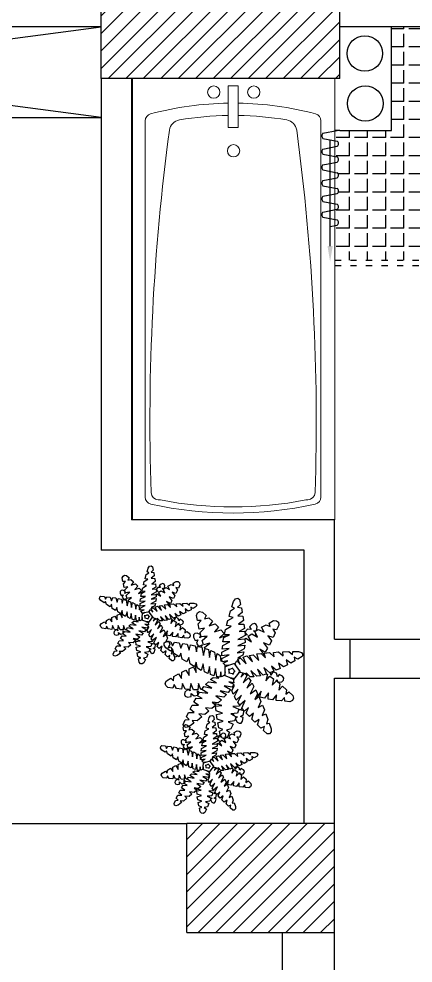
# Model space of a CAD drawing. Header units: millimetres. Extents: x 71641 to 191108, y -23091 to 29972.
# Drawn here: x 122011 to 123531, y 21547 to 25184 of the extents above; entities that cross this region are included whole.
import ezdxf

# ---------------------------------------------------------------- set-up
doc = ezdxf.new("R2010")
doc.units = ezdxf.units.MM
doc.linetypes.add('ACAD_ISO03W100', pattern=[30, 12, -18])
doc.layers.add('4', color=4, linetype='Continuous', lineweight=5)
for name, color, linetype in [('LAYER1', 1, 'Continuous'), ('LAYER2', 80, 'Continuous'), ('LAYER5', 3, 'Continuous')]:
    doc.layers.add(name, color=color, linetype=linetype)
pattern_1 = [(45, (28411.69, 46047.5), (-33.67596, 33.67596), [])]

# ---------------------------------------------------------------- blocks, each defined once
blk = doc.blocks.new('gre')
at = {"layer": '4', "color": 4, "linetype": 'Continuous'}
blk.add_lwpolyline([(118500.4, 24954.3), (118500.4, 24954.3), (117716.1, 24954.3), (117716.1, 23254.3), (118500.4, 23254.3), (118500.4, 24954.3)], dxfattribs=at)
blk.add_lwpolyline([(118089.8, 24926.1), (118127.6, 24926.1), (118127.6, 24765.8), (118089.8, 24765.8)], close=True, dxfattribs=at)
for points in [[(118089.8, 24859.7, 0.060274), (117790.5, 24818.8, 0.338961), (117769.5, 24791.4), (117769.5, 23342.3, 0.350972), (117791.6, 23314.6, 0.107973), (118424.8, 23314.6, 0.350972), (118447, 23342.3), (118447, 24791.4, 0.338961), (118426, 24818.8, 0.060472), (118127.6, 24859.7)], [(118089.8, 24812.5, 0.037876), (117901.4, 24795.2, 0.321531), (117862.9, 24755.8, 0.041653), (117792.1, 23359.2, 0.397441), (117819.8, 23331.9, -0.044394), (117828.2, 23331, 0.096259), (118388.3, 23331, -0.044394), (118396.6, 23331.9, 0.397441), (118424.4, 23359.2, 0.041653), (118353.5, 24755.8, 0.321531), (118315.1, 24795.2, 0.038076), (118127.6, 24812.5)]]:
    blk.add_lwpolyline(points, format="xyb", dxfattribs=at)
for centre in [(118033.5, 24902.4), (118188, 24902.4), (118110.2, 24676.4)]:
    blk.add_circle(centre, 23.6, dxfattribs=at)
blk = doc.blocks.new('rege')
at = {"layer": 'LAYER1', "color": 92}
for p, q in [((82998.5, -34840.3), (82988.5, -34850.3)), ((82942.2, -34896.6), (82937.9, -34900.9)), ((82856.5, -34982.3), (82851.6, -34987.3)), ((82913.1, -35124.8), (82923.6, -35135.3)), ((82930.9, -35142.6), (82935.1, -35146.8)), ((82557, -35309.6), (82560.2, -35312.8)), ((82567.2, -35319.8), (82584.5, -35337.2)), ((83062.9, -35316.8), (83062.3, -35317.4)), ((83082.2, -35293.9), (83090.9, -35302.6)), ((82512.5, -35326.3), (82509.9, -35328.9)), ((82627, -35379.6), (82632.8, -35385.4)), ((82668.9, -35421.5), (82680, -35432.7))]:
    blk.add_line(p, q, dxfattribs=at)
for points in [[(83009.8, -34936.5), (83018.4, -34932.1), (83008.7, -34934.3), (83001, -34927.3), (83014.3, -34919.9), (82997.7, -34923.6), (82996.3, -34914.1), (83016.6, -34901.8), (82995.5, -34905.7), (82994.6, -34894.6), (83015.6, -34882.5), (82994.5, -34886.5), (82995.5, -34875.1), (83015.8, -34862.8), (82995.5, -34864.2), (82997, -34851.2), (83012.9, -34841.1), (82998.3, -34841.7), (83000.7, -34826.3), (83016.9, -34815.3), (83002.8, -34814.3), (83005.1, -34798.9), (83020.2, -34788.5), (83008, -34787.2), (83011.1, -34769.3), (83022.2, -34760.3), (83014.1, -34757.6), (83017.7, -34740.8), (83023.1, -34732.7), (83030.1, -34730.4), (83035.3, -34733.9), (83039.7, -34748), (83031.4, -34757), (83042.8, -34758), (83046.4, -34771.8), (83033.7, -34783), (83049.2, -34782.6), (83052.2, -34795.3), (83038.2, -34807.9), (83054.2, -34805.9), (83057, -34819.4), (83041.9, -34829.8), (83058.1, -34827), (83060.4, -34839.5), (83039.6, -34853.4), (83060.4, -34850.3), (83061.6, -34860.6), (83040.5, -34872.6), (83061.6, -34868.7), (83060.6, -34880.1), (83040.1, -34893.2), (83060.4, -34889), (83058.1, -34899.6), (83043.2, -34908.7), (83051.8, -34907)], [(82943.9, -34889.8), (82942, -34884.6), (82956.2, -34871.3), (82938.1, -34877.1), (82933.2, -34864.6), (82946.9, -34850.2), (82929.3, -34854.4), (82925.4, -34841.4), (82937.3, -34827.2), (82921.6, -34831.1), (82917.4, -34816.2), (82925.5, -34805.3), (82914.4, -34806.2), (82910.2, -34791.3), (82912.9, -34783.2), (82918.8, -34778.8), (82927.5, -34779.9), (82939.7, -34789.3), (82934.7, -34799.3), (82947.6, -34795.5), (82959.9, -34804.9), (82950.8, -34819), (82968.3, -34812.1), (82979, -34821), (82967.7, -34836.2), (82986.3, -34828.8), (82996.7, -34838.5), (82984, -34852.4), (83002.1, -34843.9), (83004.7, -34846.4)], [(83058.9, -34851.1), (83063.2, -34847.6), (83080.3, -34857.1), (83069.2, -34841.6), (83079.5, -34833.1), (83097.5, -34841.7), (83088.1, -34826.2), (83099.2, -34818.5), (83116.4, -34825.4), (83107.8, -34811.7), (83120.7, -34803.2), (83133.5, -34807.5), (83129.3, -34797.2), (83142.1, -34788.6), (83150.7, -34788.6), (83156.7, -34792.9), (83158.4, -34801.5), (83153.2, -34816), (83142.1, -34814.3), (83149.8, -34825.5), (83144.6, -34840), (83128.3, -34835.7), (83140.3, -34850.3), (83135.2, -34863.1), (83117.2, -34857.1), (83130, -34872.6), (83124, -34885.4), (83106.9, -34877.7), (83120.6, -34892.3), (83119, -34895.5)], [(83088.3, -34826.6), (83084.7, -34823.7), (83093.2, -34822.8), (83094.1, -34810.8), (83090.7, -34804.8), (83085.5, -34802.2), (83078.7, -34804.8), (83071, -34813.4), (83077, -34820.2), (83065.8, -34820.2), (83059, -34829.6), (83067.5, -34838.2), (83059.8, -34837.3)], [(83092.4, -34839.1), (83092.4, -34833.1)], [(83010, -34962.9), (83008.5, -34953.4), (83007.6, -34963.3), (82998.6, -34968.4), (82995.6, -34953.5), (82994, -34970.4), (82984.5, -34968.8), (82979, -34945.7), (82976.3, -34967), (82965.4, -34964.4), (82960.5, -34940.7), (82957.7, -34961.9), (82947.2, -34957.5), (82941.7, -34934.4), (82936.8, -34954.2), (82924.9, -34948.7), (82920.2, -34930.4), (82916.3, -34944.5), (82902.3, -34937.5), (82896.9, -34918.7), (82891.6, -34931.8), (82877.6, -34924.8), (82872.4, -34907.3), (82867.4, -34918.5), (82851.4, -34909.9), (82846.2, -34896.6), (82841.2, -34903.6), (82826.3, -34894.9), (82820.2, -34887.2), (82820.3, -34879.9), (82825.2, -34876), (82840, -34876.2), (82845.9, -34886.9), (82850.4, -34876.4), (82864.6, -34877.2), (82871.4, -34892.7), (82875.8, -34877.9), (82888.8, -34878.9), (82896.4, -34896.1), (82899.5, -34880.3), (82913.2, -34881.8), (82918.4, -34899.4), (82920.8, -34883.1), (82933.3, -34884.8), (82940.1, -34908.9), (82943.6, -34888.1), (82953.8, -34890.2), (82958.7, -34913.9), (82961.5, -34892.7), (82972, -34897.1), (82978.2, -34920.7), (82980.5, -34900.1), (82989.8, -34905.5), (82993.8, -34922.5), (82994.9, -34913.8)], [(82929.7, -34854.3), (82925.8, -34856.8), (82927.6, -34848.4), (82916.5, -34843.9), (82909.7, -34845.3), (82905.7, -34849.4), (82906, -34856.7), (82911.8, -34866.7), (82920.1, -34863.1), (82916.7, -34873.7), (82923.5, -34883.1), (82934.3, -34877.6), (82931.1, -34884.7)], [(82942.9, -34854.3), (82937.2, -34852.4)], [(83034.8, -34928.1), (83041.7, -34935), (83036.5, -34926.4), (83040.8, -34917), (83052, -34927.3), (83043.4, -34912.7), (83052, -34908.4), (83070, -34923.9), (83059.7, -34905), (83070, -34900.8), (83088, -34917.1), (83077.7, -34898.2), (83088.9, -34895.6), (83106.8, -34911.1), (83099.1, -34892.2), (83112, -34889.7), (83126.5, -34901.7), (83121.4, -34888), (83136.8, -34885.4), (83152.3, -34897.4), (83148.8, -34883.7), (83164.3, -34881.2), (83178.8, -34892.3), (83176.3, -34880.3), (83194.3, -34877.8), (83206.2, -34885.5), (83206.3, -34877), (83223.4, -34875.3), (83232.8, -34877.8), (83237.1, -34883.8), (83235.4, -34889.8), (83223.4, -34898.4), (83212.2, -34893.2), (83214.8, -34904.4), (83202.8, -34912.1), (83188.2, -34903.5), (83193.4, -34918.1), (83182.2, -34924.9), (83165.9, -34915.5), (83172.8, -34930), (83160.8, -34936.9), (83146.2, -34925.7), (83153.9, -34940.3), (83142.8, -34946.3), (83123.1, -34930.8), (83132.5, -34949.7), (83123, -34954), (83105.1, -34937.6), (83115.3, -34956.5), (83104.2, -34959.1), (83085.4, -34943.6), (83095.6, -34961.6), (83084.9, -34962.7), (83071.6, -34951.3), (83075.9, -34959)], [(82945.2, -35011.1), (82939.7, -35011.4), (82931.4, -34993.7), (82931.3, -35012.7), (82917.9, -35013.6), (82908.4, -34996), (82907, -35014.1), (82893.4, -35013.7), (82883.6, -34998.1), (82882.5, -35014.2), (82867, -35013.6), (82859.2, -35002.6), (82856.6, -35013.4), (82841.2, -35012.7), (82834.2, -35007.7), (82831.9, -35000.7), (82835.6, -34992.8), (82848.3, -34984), (82856.3, -34992), (82856.6, -34978.4), (82869.4, -34969.7), (82880, -34982.7), (82878.9, -34963.9), (82890.6, -34956.5), (82901.6, -34972), (82900.3, -34951.9), (82912.7, -34945.1), (82922, -34961.4), (82919.5, -34941.6), (82922.7, -34939.9)], [(83008.5, -34953.4), (83007.3, -34934.5)], [(83018.4, -34932.1), (83036, -34925.2)], [(83021.7, -34955.6), (83019.1, -34943.1)], [(83031.8, -34957.5), (83019.1, -34956.1)], [(83020.4, -34945.4), (83031.4, -34939.1)], [(83029.7, -34941), (83039.1, -34949.6)], [(83036.7, -34948.5), (83031.5, -34960.1)], [(83050.5, -34949.4), (83046.1, -34958), (83052.7, -34950.5), (83063, -34951.7), (83056.6, -34965.4), (83067.8, -34952.8), (83074.6, -34959.6), (83065.4, -34981.5), (83080.2, -34965.9), (83087.4, -34974.4), (83077.5, -34996.5), (83092.3, -34980.9), (83098.1, -34990.7), (83089, -35012.6), (83104.6, -34999.5), (83111, -35010.9), (83104, -35028.4), (83115.5, -35019.3), (83122.7, -35033.2), (83116, -35051.6), (83128, -35044.1), (83135.2, -35058), (83129.1, -35075.3), (83139.7, -35069.1), (83147.7, -35085.5), (83144, -35099.3), (83152.2, -35096.6), (83159.1, -35112.4), (83159.5, -35122.2), (83155.2, -35128.1), (83148.9, -35128.3), (83137.1, -35119.5), (83138.5, -35107.3), (83128.7, -35113.2), (83117.7, -35104.2), (83121.4, -35087.7), (83109.1, -35097), (83099.1, -35088.6), (83103.1, -35070.2), (83091.4, -35081.2), (83081.1, -35071.9), (83087.3, -35054.6), (83075.8, -35066.4), (83066.6, -35057.6), (83075.2, -35034.2), (83060.2, -35048.9), (83053.2, -35041.3), (83063.2, -35019.1), (83048.4, -35034.7), (83042.5, -35024.9), (83051.4, -35002.2), (83037.5, -35017.6), (83033.1, -35007.7), (83039.9, -34991.6), (83033.8, -34998)], [(83046.1, -34958), (83036, -34973.9)], [(83041.7, -34935), (83053.6, -34949.6)], [(83131.3, -34948.5), (83135.9, -34951.5), (83132.2, -34970.7), (83143.4, -34955.4), (83154.7, -34962.5), (83152.1, -34982.3), (83163.9, -34968.6), (83174.7, -34976.8), (83173.4, -34995.2), (83183.8, -34982.8), (83195.9, -34992.4), (83195.8, -35006), (83204.3, -34998.7), (83216.4, -35008.3), (83219, -35016.5), (83216.8, -35023.5), (83209.2, -35027.8), (83193.7, -35027.4), (83191.9, -35016.2), (83183.7, -35027), (83168.3, -35026.6), (83167.3, -35009.8), (83157.2, -35025.7), (83143.3, -35024.7), (83143.5, -35005.8), (83132.8, -35022.7), (83118.7, -35021), (83120.8, -35002.3), (83111.1, -35019.8), (83107.6, -35019.3)], [(83163.6, -34968.9), (83165.3, -34964.5), (83168.7, -34972.4), (83180.4, -34969.5), (83185.1, -34964.4), (83185.9, -34958.7), (83181.4, -34953), (83170.9, -34948.3), (83166.2, -34956.1), (83162.7, -34945.5), (83151.7, -34941.9), (83146.2, -34952.7), (83144.6, -34945.1)], [(83035.2, -34970.9), (83025.6, -34969.4), (83034.8, -34973.3), (83036.8, -34983.4), (83021.8, -34981.7), (83037.3, -34988.4), (83032.9, -34996.9), (83009.2, -34995), (83028.6, -35004.2), (83022.8, -35013.7), (82998.7, -35011.1), (83018.1, -35020.3), (83010.6, -35028.9), (82986.9, -35027), (83004.2, -35037.7), (82995.3, -35047.4), (82976.5, -35046.2), (82988.7, -35054.3), (82977.7, -35065.4), (82958.2, -35064.8), (82969, -35073.8), (82958, -35085), (82939.7, -35084.5), (82948.8, -35092.7), (82935.8, -35105.3), (82921.5, -35106.1), (82926.6, -35113.1), (82913.7, -35124.5), (82904.5, -35128), (82897.6, -35125.6), (82895.4, -35119.8), (82900.1, -35105.8), (82912.2, -35103.4), (82903.5, -35095.9), (82908.7, -35082.6), (82925.5, -35081), (82912.8, -35072.2), (82917.8, -35060.1), (82936.5, -35058.2), (82922.5, -35050.4), (82928.1, -35037.9), (82946.5, -35038.3), (82931.7, -35031.1), (82937.2, -35019.7), (82962.2, -35020.6), (82943.5, -35010.9), (82948.6, -35001.9), (82972.7, -35004.5), (82953.4, -34995.3), (82960.9, -34986.6), (82985.2, -34988.1), (82966.3, -34979.5), (82974.4, -34972.3), (82991.8, -34973.8), (82983.8, -34970.1)], [(83025.6, -34969.4), (83007.3, -34964.6)], [(83153, -34976.6), (83158.7, -34974.7)], [(82907, -35013.7), (82908.2, -35018.2), (82900.8, -35013.8), (82893.1, -35023), (82892.3, -35029.9), (82894.9, -35035), (82902, -35036.9), (82913.3, -35034.5), (82912.5, -35025.5), (82921.5, -35032), (82932.5, -35028.4), (82930.7, -35016.5), (82936.4, -35021.7)], [(82911.1, -35001.1), (82907.6, -35006)], [(82925, -35354.9), (82937.4, -35348.7), (82923.5, -35351.9), (82912.6, -35341.9), (82931.5, -35331.3), (82907.9, -35336.5), (82905.9, -35322.9), (82934.8, -35305.3), (82904.6, -35310.9), (82903.4, -35295.1), (82933.4, -35277.9), (82903.3, -35283.5), (82904.7, -35267.2), (82933.7, -35249.6), (82904.6, -35251.7), (82906.8, -35233.1), (82929.6, -35218.7), (82908.7, -35219.6), (82912, -35197.5), (82935.2, -35181.9), (82915, -35180.4), (82918.4, -35158.4), (82940, -35143.5), (82922.5, -35141.7), (82927, -35116.1), (82942.8, -35103.2), (82931.2, -35099.4), (82936.4, -35075.4), (82944.1, -35063.7), (82954.2, -35060.6), (82961.5, -35065.6), (82967.9, -35085.7), (82955.9, -35098.5), (82972.2, -35100), (82977.4, -35119.7), (82959.3, -35135.6), (82981.3, -35135.1), (82985.7, -35153.3), (82965.7, -35171.2), (82988.5, -35168.4), (82992.5, -35187.7), (82970.9, -35202.5), (82994.1, -35198.5), (82997.3, -35216.3), (82967.6, -35236.2), (82997.4, -35231.8), (82999.1, -35246.5), (82969, -35263.7), (82999.1, -35258.1), (82997.7, -35274.4), (82968.4, -35293.1), (82997.4, -35287.1), (82994.1, -35302.2), (82972.8, -35315.2), (82985.1, -35312.8)], [(83061, -35047.4), (83059.5, -35052.7), (83040.1, -35055.1), (83058.2, -35061.1), (83054.9, -35074.1), (83035.3, -35077.7), (83052, -35084.6), (83047.5, -35097.4), (83029.6, -35101.9), (83044.6, -35108), (83039.2, -35122.5), (83026.3, -35126.5), (83035.8, -35132.4), (83030.4, -35146.8), (83023.4, -35151.9), (83016.1, -35151.9), (83009.7, -35146), (83005.3, -35131.2), (83015.3, -35126), (83002.5, -35121.5), (82998.1, -35106.7), (83013.8, -35100.6), (82995.6, -35095.9), (82992.2, -35082.5), (83010.3, -35076.8), (82990.8, -35071.8), (82988.1, -35057.9), (83006.5, -35054.1), (82986.9, -35050.3), (82986.3, -35046.8)], [(83041, -35076.7), (83044.5, -35081.6)], [(83051.6, -35084.5), (83056.3, -35084.7), (83049.8, -35090.4), (83056.2, -35100.6), (83062.5, -35103.5), (83068.1, -35102.6), (83072.2, -35096.5), (83073.4, -35085), (83064.5, -35083), (83073.5, -35076.4), (83073.5, -35064.8), (83061.6, -35062.9), (83068.3, -35059)], [(82830.9, -35288.2), (82828.2, -35280.8), (82848.6, -35261.7), (82822.7, -35270), (82815.6, -35252.3), (82835.2, -35231.6), (82810.1, -35237.6), (82804.6, -35219.1), (82821.5, -35198.8), (82799.1, -35204.4), (82793.1, -35183.1), (82804.6, -35167.6), (82788.8, -35168.8), (82782.8, -35147.6), (82786.6, -35136), (82795.1, -35129.7), (82807.5, -35131.2), (82825, -35144.6), (82817.7, -35159), (82836.3, -35153.4), (82853.8, -35166.9), (82840.8, -35187.1), (82865.9, -35177.3), (82881, -35189.9), (82864.9, -35211.7), (82891.5, -35201.1), (82906.3, -35214.9), (82888.3, -35234.8), (82914.1, -35222.6), (82917.8, -35226.2)], [(82995.3, -35232.9), (83001.4, -35228), (83025.9, -35241.5), (83010, -35219.4), (83024.7, -35207.2), (83050.4, -35219.5), (83036.9, -35197.4), (83052.9, -35186.4), (83077.3, -35196.3), (83065.1, -35176.7), (83083.5, -35164.4), (83101.8, -35170.6), (83095.7, -35155.9), (83114.1, -35143.7), (83126.4, -35143.7), (83134.9, -35149.8), (83137.3, -35162.1), (83130, -35182.9), (83114.1, -35180.4), (83125.1, -35196.3), (83117.7, -35217.1), (83094.4, -35211), (83111.6, -35231.8), (83104.2, -35250.2), (83078.5, -35241.6), (83096.8, -35263.6), (83088.2, -35282), (83063.8, -35270.9), (83083.3, -35291.7), (83081.1, -35296.3)], [(83037.2, -35197.9), (83032, -35193.8), (83044.3, -35192.5), (83045.5, -35175.4), (83040.6, -35166.8), (83033.3, -35163.2), (83023.5, -35166.8), (83012.5, -35179), (83021, -35188.8), (83005.1, -35188.8), (82995.3, -35202.3), (83007.5, -35214.5), (82996.5, -35213.3)], [(82517.4, -35421.4), (82526, -35417), (82516.3, -35419.2), (82508.7, -35412.2), (82521.9, -35404.8), (82505.4, -35408.5), (82504, -35399), (82524.2, -35386.7), (82503.1, -35390.6), (82502.2, -35379.5), (82523.3, -35367.4), (82502.2, -35371.4), (82503.2, -35360), (82523.4, -35347.6), (82503.1, -35349.1), (82504.7, -35336.1), (82520.6, -35326), (82506, -35326.6), (82508.3, -35311.2), (82524.5, -35300.2), (82510.4, -35299.2), (82512.8, -35283.8), (82527.9, -35273.4), (82515.7, -35272.1), (82518.8, -35254.2), (82529.9, -35245.2), (82521.7, -35242.5), (82525.4, -35225.7), (82530.8, -35217.5), (82537.8, -35215.3), (82543, -35218.8), (82547.4, -35232.9), (82539, -35241.9), (82550.4, -35242.9), (82554, -35256.7), (82541.4, -35267.9), (82556.8, -35267.5), (82559.9, -35280.2), (82545.9, -35292.8), (82561.8, -35290.8), (82564.6, -35304.3), (82549.5, -35314.7), (82565.8, -35311.9), (82568, -35324.3), (82547.2, -35338.3), (82568.1, -35335.2), (82569.2, -35345.5), (82548.2, -35357.5), (82569.3, -35353.6), (82568.3, -35365), (82547.8, -35378.1), (82568, -35373.9), (82565.8, -35384.5), (82550.8, -35393.5), (82559.5, -35391.9)], [(82810.7, -35237.5), (82805.1, -35241.1), (82807.7, -35229.1), (82791.8, -35222.6), (82782.2, -35224.6), (82776.4, -35230.5), (82776.8, -35240.9), (82785.1, -35255.2), (82797, -35250.1), (82792.1, -35265.2), (82801.8, -35278.7), (82817.3, -35270.8), (82812.7, -35280.9)], [(82829.5, -35237.5), (82821.3, -35234.8)], [(83043, -35215.8), (83043, -35207.2)], [(82451.5, -35374.7), (82449.6, -35369.5), (82463.9, -35356.1), (82445.8, -35362), (82440.8, -35349.5), (82454.5, -35335.1), (82437, -35339.2), (82433.1, -35326.3), (82444.9, -35312.1), (82429.2, -35316), (82425.1, -35301.1), (82433.1, -35290.2), (82422, -35291.1), (82417.9, -35276.2), (82420.5, -35268.1), (82426.5, -35263.7), (82435.1, -35264.7), (82447.4, -35274.2), (82442.3, -35284.2), (82455.3, -35280.3), (82467.5, -35289.7), (82458.4, -35303.9), (82476, -35297), (82486.6, -35305.9), (82475.3, -35321.1), (82494, -35313.7), (82504.3, -35323.4), (82491.7, -35337.3), (82509.8, -35328.8), (82512.3, -35331.2)], [(82566.6, -35335.9), (82570.9, -35332.5), (82588, -35342), (82576.9, -35326.5), (82587.2, -35318), (82605.1, -35326.6), (82595.7, -35311.1), (82606.9, -35303.4), (82624, -35310.3), (82615.5, -35296.6), (82628.3, -35288), (82641.2, -35292.3), (82636.9, -35282.1), (82649.8, -35273.5), (82658.3, -35273.5), (82664.3, -35277.8), (82666, -35286.4), (82660.9, -35300.9), (82649.7, -35299.2), (82657.4, -35310.4), (82652.3, -35324.9), (82636, -35320.6), (82648, -35335.2), (82642.8, -35348), (82624.8, -35342), (82637.7, -35357.5), (82631.6, -35370.3), (82614.5, -35362.6), (82628.2, -35377.1), (82626.6, -35380.3)], [(82925.3, -35392.7), (82923.2, -35379), (82921.9, -35393.2), (82909, -35400.5), (82904.8, -35379.3), (82902.5, -35403.3), (82889, -35401), (82881.2, -35368.1), (82877.2, -35398.5), (82861.7, -35394.8), (82854.6, -35360.9), (82850.6, -35391.3), (82835.6, -35384.9), (82827.8, -35351.9), (82820.9, -35380.2), (82803.9, -35372.4), (82797.1, -35346.3), (82791.5, -35366.4), (82771.6, -35356.4), (82763.8, -35329.6), (82756.3, -35348.3), (82736.3, -35338.3), (82728.9, -35313.2), (82721.7, -35329.2), (82698.8, -35317), (82691.4, -35298), (82684.2, -35307.9), (82663, -35295.5), (82654.3, -35284.6), (82654.4, -35274), (82661.4, -35268.6), (82682.5, -35268.8), (82691, -35284.1), (82697.4, -35269), (82717.7, -35270.2), (82727.3, -35292.4), (82733.7, -35271.2), (82752.3, -35272.7), (82763.2, -35297.3), (82767.5, -35274.7), (82787.1, -35276.9), (82794.6, -35302), (82797.9, -35278.7), (82815.8, -35281.1), (82825.6, -35315.5), (82830.6, -35285.8), (82845.1, -35288.8), (82852.1, -35322.7), (82856.1, -35292.3), (82871.1, -35298.7), (82879.9, -35332.4), (82883.2, -35303), (82896.6, -35310.7), (82902.2, -35335), (82903.8, -35322.5)], [(82960.8, -35343), (82970.6, -35352.8), (82963.3, -35340.5), (82969.4, -35327.1), (82985.3, -35341.8), (82973.1, -35321), (82985.4, -35314.9), (83011, -35336.9), (82996.4, -35310), (83011.1, -35303.9), (83036.8, -35327.2), (83022.1, -35300.2), (83038, -35296.6), (83063.7, -35318.6), (83052.7, -35291.7), (83071.1, -35288.1), (83091.9, -35305.2), (83084.5, -35285.6), (83106.6, -35282), (83128.6, -35299.1), (83123.7, -35279.6), (83145.8, -35275.9), (83166.5, -35291.9), (83162.9, -35274.7), (83188.6, -35271.1), (83205.7, -35282.1), (83205.7, -35269.9), (83230.2, -35267.5), (83243.7, -35271.2), (83249.8, -35279.7), (83247.3, -35288.3), (83230.2, -35300.5), (83214.3, -35293.1), (83217.9, -35309.1), (83200.8, -35320.1), (83180, -35307.8), (83187.3, -35328.6), (83171.4, -35338.4), (83148.1, -35324.9), (83157.9, -35345.7), (83140.8, -35355.5), (83120, -35339.5), (83131, -35360.4), (83115, -35368.9), (83086.9, -35346.8), (83100.3, -35373.8), (83086.9, -35379.9), (83061.2, -35356.6), (83075.8, -35383.5), (83059.9, -35387.2), (83033, -35365.1), (83047.7, -35390.8), (83032.3, -35392.4), (83013.4, -35376.1), (83019.5, -35387.1)], [(82595.9, -35311.5), (82592.3, -35308.6), (82600.9, -35307.7), (82601.8, -35295.7), (82598.3, -35289.7), (82593.2, -35287.1), (82586.3, -35289.7), (82578.6, -35298.3), (82584.6, -35305.1), (82573.5, -35305.1), (82566.6, -35314.5), (82575.2, -35323.1), (82567.5, -35322.2)], [(82600, -35324), (82600, -35318)], [(82517.6, -35447.8), (82516.1, -35438.2), (82515.2, -35448.2), (82506.2, -35453.3), (82503.3, -35438.4), (82501.6, -35455.2), (82492.2, -35453.7), (82486.7, -35430.6), (82483.9, -35451.9), (82473.1, -35449.3), (82468.1, -35425.5), (82465.3, -35446.8), (82454.8, -35442.3), (82449.4, -35419.3), (82444.5, -35439.1), (82432.6, -35433.6), (82427.9, -35415.3), (82424, -35429.4), (82410, -35422.4), (82404.6, -35403.6), (82399.3, -35416.7), (82385.3, -35409.7), (82380.1, -35392.1), (82375.1, -35403.3), (82359, -35394.8), (82353.9, -35381.5), (82348.8, -35388.5), (82334, -35379.8), (82327.9, -35372.1), (82328, -35364.8), (82332.9, -35360.9), (82347.6, -35361.1), (82353.6, -35371.8), (82358.1, -35361.3), (82372.3, -35362.1), (82379, -35377.6), (82383.4, -35362.8), (82396.5, -35363.8), (82404.1, -35381), (82407.1, -35365.2), (82420.9, -35366.7), (82426.1, -35384.3), (82428.4, -35368), (82441, -35369.7), (82447.8, -35393.8), (82451.3, -35373), (82461.4, -35375.1), (82466.4, -35398.8), (82469.2, -35377.5), (82479.7, -35382), (82485.8, -35405.6), (82488.1, -35385), (82497.5, -35390.4), (82501.5, -35407.4), (82502.5, -35398.7)], [(82437.3, -35339.2), (82433.5, -35341.7), (82435.3, -35333.3), (82424.2, -35328.8), (82417.4, -35330.2), (82413.4, -35334.2), (82413.7, -35341.6), (82419.4, -35351.5), (82427.8, -35348), (82424.3, -35358.6), (82431.2, -35368), (82442, -35362.5), (82438.8, -35369.6)], [(82450.5, -35339.2), (82444.8, -35337.3)], [(82542.5, -35413), (82549.3, -35419.9), (82544.2, -35411.3), (82548.5, -35401.9), (82559.6, -35412.2), (82551.1, -35397.6), (82559.6, -35393.3), (82577.6, -35408.8), (82567.4, -35389.9), (82577.6, -35385.6), (82595.6, -35401.9), (82585.4, -35383.1), (82596.5, -35380.5), (82614.5, -35396), (82606.8, -35377.1), (82619.6, -35374.6), (82634.2, -35386.6), (82629.1, -35372.9), (82644.5, -35370.3), (82659.9, -35382.3), (82656.5, -35368.6), (82671.9, -35366.1), (82686.5, -35377.2), (82683.9, -35365.2), (82701.9, -35362.7), (82713.9, -35370.4), (82713.9, -35361.8), (82731, -35360.1), (82740.5, -35362.7), (82744.7, -35368.7), (82743, -35374.7), (82731, -35383.3), (82719.9, -35378.1), (82722.4, -35389.3), (82710.4, -35397), (82695.9, -35388.4), (82701, -35402.9), (82689.9, -35409.8), (82673.6, -35400.3), (82680.4, -35414.9), (82668.4, -35421.8), (82653.9, -35410.6), (82661.6, -35425.2), (82650.4, -35431.2), (82630.7, -35415.7), (82640.1, -35434.6), (82630.7, -35438.8), (82612.7, -35422.5), (82623, -35441.4), (82611.8, -35444), (82593, -35428.5), (82603.3, -35446.5), (82592.5, -35447.6), (82579.3, -35436.2), (82583.6, -35443.9)], [(82832.8, -35461.6), (82824.9, -35461.9), (82813.1, -35436.6), (82813, -35463.8), (82793.9, -35465), (82780.3, -35440), (82778.2, -35465.7), (82758.9, -35465.3), (82744.8, -35442.9), (82743.2, -35466), (82721.2, -35465.1), (82709.9, -35449.3), (82706.2, -35464.8), (82684.2, -35463.9), (82674.3, -35456.7), (82671, -35446.7), (82676.2, -35435.3), (82694.4, -35422.8), (82705.8, -35434.2), (82706.3, -35414.8), (82724.5, -35402.3), (82739.6, -35421), (82738.1, -35394.1), (82754.8, -35383.6), (82770.5, -35405.6), (82768.7, -35377), (82786.4, -35367.2), (82799.7, -35390.5), (82796.1, -35362.2), (82800.6, -35359.8)], [(82923.2, -35379), (82921.6, -35352.1)], [(82937.4, -35348.7), (82962.5, -35338.8)], [(82942.1, -35382.2), (82938.4, -35364.4)], [(82940.2, -35367.6), (82956, -35358.6)], [(82953.5, -35361.3), (82966.9, -35373.6)], [(82970.6, -35352.8), (82987.7, -35373.6)], [(83144.9, -35401.2), (83147.2, -35395), (83152.1, -35406.2), (83168.8, -35402.1), (83175.5, -35394.8), (83176.7, -35386.7), (83170.2, -35378.5), (83155.2, -35371.8), (83148.5, -35383), (83143.6, -35367.8), (83127.8, -35362.7), (83119.9, -35378.1), (83117.7, -35367.2)], [(82961.3, -35404.1), (82947.7, -35401.9), (82960.8, -35407.5), (82963.7, -35422), (82942.2, -35419.4), (82964.3, -35429.1), (82958, -35441.3), (82924.3, -35438.5), (82952, -35451.7), (82943.7, -35465.3), (82909.2, -35461.5), (82936.9, -35474.7), (82926.2, -35487), (82892.4, -35484.2), (82917.2, -35499.6), (82904.4, -35513.3), (82877.5, -35511.7), (82895, -35523.2), (82879.3, -35539.1), (82851.4, -35538.2), (82866.8, -35551.1), (82851.2, -35567), (82825, -35566.4), (82838, -35578.1), (82819.3, -35596.1), (82799, -35597.3), (82806.2, -35607.2), (82787.8, -35623.5), (82774.7, -35628.5), (82764.7, -35625.1), (82761.7, -35616.7), (82768.4, -35596.8), (82785.6, -35593.4), (82773.3, -35582.7), (82780.7, -35563.7), (82804.7, -35561.4), (82786.6, -35548.8), (82793.7, -35531.6), (82820.4, -35528.8), (82800.3, -35517.7), (82808.4, -35499.7), (82834.6, -35500.4), (82813.5, -35490), (82821.4, -35473.8), (82857.1, -35475.1), (82830.4, -35461.2), (82837.7, -35448.3), (82872.2, -35452.1), (82844.5, -35438.9), (82855.2, -35426.6), (82889.9, -35428.6), (82863, -35416.4), (82874.5, -35406.1), (82899.3, -35408.2), (82887.9, -35402.9)], [(82947.7, -35401.9), (82921.6, -35395.1)], [(82956.5, -35384.9), (82938.4, -35382.9)], [(82963.6, -35372), (82956.1, -35388.6)], [(82983.3, -35373.4), (82977, -35385.7), (82986.4, -35374.9), (83001.1, -35376.6), (82992, -35396.3), (83008, -35378.2), (83017.6, -35388), (83004.6, -35419.2), (83025.7, -35397), (83036, -35409.1), (83021.8, -35440.7), (83042.9, -35418.4), (83051.3, -35432.4), (83038.2, -35463.7), (83060.5, -35444.9), (83069.6, -35461.2), (83059.7, -35486.3), (83076.1, -35473.3), (83086.3, -35493.1), (83076.8, -35519.4), (83093.9, -35508.7), (83104.2, -35528.5), (83095.5, -35553.2), (83110.7, -35544.4), (83122.1, -35567.8), (83116.9, -35587.5), (83128.5, -35583.7), (83138.4, -35606.2), (83139, -35620.2), (83132.7, -35628.6), (83123.8, -35628.9), (83106.9, -35616.4), (83109, -35599), (83095, -35607.4), (83079.2, -35594.5), (83084.5, -35570.9), (83066.9, -35584.3), (83052.7, -35572.2), (83058.4, -35545.9), (83041.6, -35561.6), (83027, -35548.3), (83035.7, -35523.6), (83019.3, -35540.5), (83006.3, -35528), (83018.6, -35494.4), (82997.1, -35515.5), (82987.1, -35504.6), (83001.4, -35473), (82980.3, -35495.3), (82971.9, -35481.3), (82984.5, -35448.9), (82964.6, -35470.7), (82958.4, -35456.6), (82968, -35433.6), (82959.4, -35442.8)], [(82977, -35385.7), (82962.5, -35408.4)], [(83098.7, -35372.1), (83105.2, -35376.4), (83099.9, -35403.8), (83116, -35381.9), (83132.1, -35392.1), (83128.4, -35420.3), (83145.2, -35400.7), (83160.6, -35412.5), (83158.8, -35438.8), (83173.7, -35421.1), (83191, -35434.8), (83190.8, -35454.2), (83202.9, -35443.8), (83220.2, -35457.5), (83224, -35469.2), (83220.8, -35479.2), (83209.9, -35485.3), (83187.8, -35484.7), (83185.3, -35468.8), (83173.5, -35484.2), (83151.5, -35483.6), (83150.1, -35459.6), (83135.6, -35482.3), (83115.9, -35481), (83116.1, -35453.9), (83100.8, -35478.2), (83080.7, -35475.7), (83083.6, -35449), (83069.9, -35474), (83064.8, -35473.3)], [(82452.8, -35496), (82447.3, -35496.3), (82439, -35478.6), (82439, -35497.6), (82425.6, -35498.5), (82416.1, -35480.9), (82414.6, -35498.9), (82401.1, -35498.6), (82391.3, -35483), (82390.1, -35499.1), (82374.7, -35498.5), (82366.8, -35487.4), (82364.2, -35498.3), (82348.8, -35497.6), (82341.9, -35492.6), (82339.6, -35485.6), (82343.2, -35477.7), (82356, -35468.9), (82363.9, -35476.9), (82364.3, -35463.3), (82377, -35454.6), (82387.6, -35467.6), (82386.5, -35448.8), (82398.2, -35441.4), (82409.3, -35456.9), (82408, -35436.8), (82420.4, -35430), (82429.7, -35446.3), (82427.2, -35426.5), (82430.3, -35424.8)], [(82516.1, -35438.2), (82515, -35419.4)], [(82526, -35417), (82543.6, -35410.1)], [(82529.3, -35440.5), (82526.8, -35428)], [(82539.4, -35442.4), (82526.8, -35441)], [(82528, -35430.3), (82539.1, -35424)], [(82537.3, -35425.9), (82546.7, -35434.4)], [(82544.4, -35433.3), (82539.1, -35444.9)], [(82558.2, -35434.3), (82553.8, -35442.9), (82560.3, -35435.4), (82570.6, -35436.6), (82564.3, -35450.3), (82575.5, -35437.7), (82582.2, -35444.5), (82573.1, -35466.4), (82587.8, -35450.8), (82595.1, -35459.3), (82585.1, -35481.4), (82599.9, -35465.8), (82605.8, -35475.6), (82596.6, -35497.5), (82612.2, -35484.3), (82618.6, -35495.8), (82611.7, -35513.3), (82623.1, -35504.2), (82630.3, -35518.1), (82623.7, -35536.5), (82635.6, -35529), (82642.8, -35542.9), (82636.7, -35560.2), (82647.3, -35554), (82655.3, -35570.4), (82651.7, -35584.1), (82659.8, -35581.5), (82666.7, -35597.3), (82667.2, -35607), (82662.8, -35613), (82656.6, -35613.2), (82644.7, -35604.4), (82646.2, -35592.2), (82636.4, -35598.1), (82625.4, -35589.1), (82629, -35572.6), (82616.8, -35581.9), (82606.8, -35573.4), (82610.8, -35555.1), (82599, -35566.1), (82588.8, -35556.8), (82594.9, -35539.5), (82583.4, -35551.3), (82574.3, -35542.5), (82582.9, -35519), (82567.9, -35533.8), (82560.9, -35526.2), (82570.8, -35504), (82556.1, -35519.6), (82550.2, -35509.8), (82559.1, -35487.1), (82545.1, -35502.4), (82540.7, -35492.5), (82547.5, -35476.5), (82541.5, -35482.9)], [(82553.8, -35442.9), (82543.6, -35458.8)], [(82549.3, -35419.9), (82561.3, -35434.5)], [(82638.9, -35433.4), (82643.5, -35436.4), (82639.8, -35455.6), (82651.1, -35440.3), (82662.4, -35447.4), (82659.8, -35467.2), (82671.5, -35453.4), (82682.3, -35461.7), (82681.1, -35480.1), (82691.5, -35467.7), (82703.6, -35477.3), (82703.5, -35490.9), (82711.9, -35483.6), (82724, -35493.2), (82726.7, -35501.4), (82724.4, -35508.4), (82716.8, -35512.6), (82701.4, -35512.2), (82699.6, -35501.1), (82691.3, -35511.9), (82675.9, -35511.5), (82675, -35494.7), (82664.8, -35510.6), (82651, -35509.6), (82651.2, -35490.7), (82640.4, -35507.6), (82626.4, -35505.9), (82628.4, -35487.2), (82618.8, -35504.7), (82615.3, -35504.2)], [(82671.3, -35453.7), (82672.9, -35449.4), (82676.4, -35457.3), (82688.1, -35454.4), (82692.7, -35449.3), (82693.6, -35443.6), (82689, -35437.9), (82678.5, -35433.2), (82673.8, -35441), (82670.4, -35430.4), (82659.3, -35426.8), (82653.8, -35437.6), (82652.3, -35430)], [(83129.6, -35412.2), (83137.8, -35409.6)], [(82542.8, -35455.8), (82533.2, -35454.3), (82542.4, -35458.2), (82544.5, -35468.3), (82529.4, -35466.5), (82544.9, -35473.3), (82540.5, -35481.8), (82516.9, -35479.9), (82536.3, -35489.1), (82530.5, -35498.6), (82506.3, -35496), (82525.7, -35505.2), (82518.2, -35513.8), (82494.6, -35511.9), (82511.9, -35522.6), (82503, -35532.3), (82484.2, -35531.1), (82496.4, -35539.2), (82485.4, -35550.3), (82465.9, -35549.6), (82476.7, -35558.7), (82465.7, -35569.9), (82447.4, -35569.4), (82456.5, -35577.6), (82443.4, -35590.2), (82429.2, -35591), (82434.2, -35598), (82421.3, -35609.4), (82412.2, -35612.8), (82405.2, -35610.5), (82403.1, -35604.6), (82407.8, -35590.7), (82419.8, -35588.3), (82411.2, -35580.8), (82416.4, -35567.5), (82433.2, -35565.9), (82420.5, -35557.1), (82425.5, -35545), (82444.2, -35543.1), (82430.1, -35535.3), (82435.8, -35522.7), (82454.1, -35523.2), (82439.3, -35515.9), (82444.8, -35504.6), (82469.8, -35505.5), (82451.2, -35495.8), (82456.3, -35486.8), (82480.4, -35489.4), (82461, -35480.1), (82468.5, -35471.5), (82492.8, -35473), (82474, -35464.4), (82482, -35457.2), (82499.4, -35458.7), (82491.4, -35454.9)], [(82533.2, -35454.3), (82515, -35449.5)], [(82660.6, -35461.5), (82666.3, -35459.6)], [(82778.3, -35465.2), (82780, -35471.6), (82769.4, -35465.4), (82758.3, -35478.5), (82757.2, -35488.3), (82761, -35495.6), (82771.1, -35498.4), (82787.2, -35495), (82786, -35482), (82798.9, -35491.4), (82814.7, -35486.3), (82812, -35469.2), (82820.2, -35476.7)], [(82784.1, -35447.3), (82779, -35454.2)], [(82414.7, -35498.6), (82415.9, -35503), (82408.5, -35498.7), (82400.7, -35507.9), (82399.9, -35514.7), (82402.6, -35519.8), (82409.6, -35521.8), (82420.9, -35519.4), (82420.1, -35510.4), (82429.1, -35516.9), (82440.2, -35513.3), (82438.3, -35501.4), (82444, -35506.6)], [(82418.7, -35486), (82415.2, -35490.9)], [(82998.2, -35513.4), (82996.1, -35521), (82968.4, -35524.4), (82994.2, -35532.9), (82989.5, -35551.5), (82961.5, -35556.6), (82985.3, -35566.6), (82978.9, -35584.8), (82953.3, -35591.3), (82974.7, -35599.9), (82967.1, -35620.6), (82948.6, -35626.4), (82962.2, -35634.7), (82954.5, -35655.4), (82944.6, -35662.6), (82934, -35662.7), (82924.9, -35654.2), (82918.6, -35633), (82932.9, -35625.7), (82914.7, -35619.3), (82908.4, -35598.1), (82930.8, -35589.4), (82904.8, -35582.6), (82899.9, -35563.4), (82925.8, -35555.3), (82898, -35548.2), (82894.2, -35528.3), (82920.4, -35522.9), (82892.4, -35517.5), (82891.5, -35512.5)], [(82568.6, -35532.3), (82567.2, -35537.6), (82547.8, -35540), (82565.8, -35546), (82562.5, -35558.9), (82542.9, -35562.6), (82559.6, -35569.5), (82555.1, -35582.3), (82537.2, -35586.8), (82552.2, -35592.9), (82546.8, -35607.4), (82533.9, -35611.4), (82543.4, -35617.2), (82538, -35631.7), (82531.1, -35636.7), (82523.7, -35636.8), (82517.3, -35630.9), (82512.9, -35616.1), (82522.9, -35610.9), (82510.2, -35606.4), (82505.8, -35591.6), (82521.5, -35585.5), (82503.2, -35580.8), (82499.8, -35567.3), (82517.9, -35561.6), (82498.5, -35556.7), (82495.8, -35542.8), (82514.2, -35539), (82494.5, -35535.2), (82493.9, -35531.7)], [(82548.6, -35561.6), (82552.1, -35566.5)], [(82559.3, -35569.4), (82563.9, -35569.6), (82557.5, -35575.3), (82563.8, -35585.5), (82570.1, -35588.4), (82575.8, -35587.4), (82579.8, -35581.3), (82581, -35569.9), (82572.2, -35567.8), (82581.2, -35561.3), (82581.2, -35549.7), (82569.2, -35547.7), (82576, -35543.9)], [(82969.6, -35555.3), (82974.6, -35562.2)], [(82984.8, -35566.4), (82991.5, -35566.7), (82982.3, -35574.8), (82991.3, -35589.4), (83000.3, -35593.5), (83008.4, -35592.2), (83014.2, -35583.5), (83015.9, -35567.1), (83003.2, -35564.2), (83016.1, -35554.8), (83016.2, -35538.2), (82999.1, -35535.5), (83008.7, -35530)]]:
    blk.add_lwpolyline(points, dxfattribs=at)

msp = doc.modelspace()

# ---------------------------------------------------------------- hatches: boundary and pattern name
h = msp.add_hatch()
h.set_pattern_fill('ANSI31', color=8, scale=15, style=0)
h.set_pattern_definition(pattern_1)
h.paths.add_polyline_path([(122327.7, 25334.3), (122327.7, 24954.3), (123247.7, 24954.3), (123247.7, 25334.3)])
h = msp.add_hatch()
h.set_pattern_fill('ANGLE', color=250, scale=10, angle=90, style=0)
h.set_pattern_definition([(90, (0, 0), (-69.85, 2e-14), [50.8, -19.05]), (180, (0, 0), (-2e-14, -69.85), [50.8, -19.05])])
h.paths.add_polyline_path([(124239.6, 24254.3, -0.485363), (124259.3, 24254.3), (124300.4, 24254.3, -0.485363), (124320.1, 24254.3), (124361.1, 24254.3, -0.485363), (124380.8, 24254.3), (124421.8, 24254.3, -0.485363), (124441.6, 24254.3), (124482.6, 24254.3, -0.485363), (124502.3, 24254.3), (124543.3, 24254.3, -0.485363), (124563, 24254.3), (124604, 24254.3, -0.485363), (124623.8, 24254.3), (124664.8, 24254.3, -0.485363), (124684.5, 24254.3), (124725.5, 24254.3, -0.485363), (124745.2, 24254.3), (124786.2, 24254.3, -0.485363), (124806, 24254.3), (124847, 24254.3, -0.485363), (124866.7, 24254.3), (124907.7, 24254.3), (124907.7, 24561.5), (124861.8, 24561.5, -0.563905), (124861.8, 24589.1), (124881.6, 24589.1), (124881.6, 24653.2), (124870.5, 24653.2, -0.079517), (124868, 24648.6), (124856, 24648.6, -0.116275), (124849.7, 24642), (124786.3, 24642, -0.800047), (124710.2, 24659.2, -0.813986), (124786.9, 24675.1), (124849.7, 24675.1, -0.116275), (124856, 24668.5), (124868, 24668.5, -0.079517), (124870.5, 24663.9), (124881.6, 24663.9), (124881.6, 24726), (124861.8, 24726, -0.563905), (124861.8, 24753.6), (124907.7, 24753.6), (124907.7, 25154.3), (123447.7, 25154.3), (123447.7, 24754.3), (123247.7, 24754.3), (123238.2, 24754.3), (123228.7, 24752.5), (123228.7, 24715.2), (123238.2, 24713.3, -0.485363), (123238.2, 24693.6), (123228.7, 24691.8), (123228.7, 24654.4), (123238.2, 24652.6, -0.485363), (123238.2, 24632.9), (123228.7, 24631), (123228.7, 24593.7), (123238.2, 24591.9, -0.485363), (123238.2, 24572.1), (123228.7, 24570.3), (123228.7, 24533), (123238.2, 24531.1, -0.485363), (123238.2, 24511.4), (123228.7, 24509.6), (123228.7, 24472.2), (123238.2, 24470.4, -0.485363), (123238.2, 24450.7), (123228.7, 24448.8), (123228.7, 24411.5), (123238.2, 24409.7, -0.485363), (123238.2, 24389.9), (123228.7, 24388.1), (123228.7, 24254.3)])
h = msp.add_hatch()
h.set_pattern_fill('ANSI31', color=8, scale=15, style=0)
h.set_pattern_definition(pattern_1)
h.paths.add_polyline_path([(123227.7, 21664.3), (123227.7, 22084.3), (122657.7, 22084.3), (122657.7, 21664.3)])

# ---------------------------------------------------------------- linework, layer by layer
for p, q in [((122327.7, 24954.3), (122327.7, 25334.3)), ((123247.7, 24954.3), (123247.7, 25334.3)), ((122327.7, 25154.3), (119697.7, 25154.3)), ((124907.7, 25154.3), (123247.7, 25154.3)), ((123447.7, 24754.3), (123447.7, 25154.3)), ((123247.7, 24954.3), (122327.7, 24954.3)), ((123247.7, 24754.3), (123447.7, 24754.3)), ((123227.7, 22794.3), (123287.7, 22794.3)), ((123227.7, 22644.3), (123287.7, 22644.3)), ((122657.7, 21664.3), (122657.7, 22084.3)), ((123227.7, 22084.3), (122657.7, 22084.3)), ((123227.7, 21429.3), (123227.7, 22084.3)), ((123227.7, 21664.3), (123227.7, 22084.3)), ((122657.7, 21664.3), (123227.7, 21664.3)), ((123027.7, 21429.3), (123027.7, 21664.3))]:
    msp.add_line(p, q)
at = {"color": 8}
for p, q in [((122327.7, 24804.3), (119697.7, 25154.3)), ((119697.7, 24804.3), (122327.7, 25154.3)), ((123287.7, 22794.3), (123987.7, 22794.3)), ((123287.7, 22644.3), (123987.7, 22644.3))]:
    msp.add_line(p, q, dxfattribs=at)
at = {"color": 3}
for p in [(122327.7, 24954.3), (119697.7, 24804.3)]:
    msp.add_line(p, (122327.7, 24804.3), dxfattribs=at)
at = {"color": 0}
for p, q in [((122447.5, 24954.3), (122447.5, 23254.3)), ((122327.7, 24804.3), (122327.7, 23137.6)), ((123247.7, 24754.3), (123228.7, 24754.3)), ((123227.7, 23254.3), (122447.5, 23254.3)), ((123227.7, 22794.3), (123227.7, 23254.3)), ((123111, 23137.6), (122327.7, 23137.6)), ((123111, 22084.3), (123111, 23137.6)), ((123287.7, 22644.3), (123287.7, 22794.3)), ((123227.7, 22084.3), (123227.7, 22644.3))]:
    msp.add_line(p, q, dxfattribs=at)
at = {"color": 1}
msp.add_line((119697.7, 22084.3), (122657.7, 22084.3), dxfattribs=at)
for centre in [(123344.4, 25051), (123346.4, 24858.4)]:
    msp.add_circle(centre, 68.4, dxfattribs=at)
at = {"layer": 'LAYER2', "color": 4, "linetype": 'ACAD_ISO03W100', "ltscale": 2}
msp.add_line((123228.7, 24254.3), (124907.7, 24254.3), dxfattribs=at)
at = {"layer": 'LAYER2', "color": 8, "linetype": 'ACAD_ISO03W100', "ltscale": 2}
msp.add_line((123228.7, 24234.3), (124907.7, 24234.3), dxfattribs=at)
at = {"layer": 'LAYER5', "color": 5, "ltscale": 2}
for p, q in [((123183, 24743.7), (123238.2, 24754.3)), ((123183, 24743.7), (123238.2, 24754.3)), ((123183, 24724), (123210.6, 24718.7)), ((123183, 24724), (123238.2, 24713.3)), ((123210.6, 24308.9), (123210.6, 24718.7)), ((123183, 24683), (123238.2, 24693.6)), ((123183, 24663.2), (123238.2, 24652.6)), ((123183, 24622.2), (123238.2, 24632.9)), ((123183, 24602.5), (123238.2, 24591.9)), ((123183, 24561.5), (123238.2, 24572.1)), ((123183, 24541.8), (123238.2, 24531.1)), ((123183, 24500.8), (123238.2, 24511.4)), ((123183, 24481), (123238.2, 24470.4)), ((123210.6, 24506.1), (123238.2, 24511.4)), ((123183, 24440), (123238.2, 24450.7)), ((123183, 24420.3), (123238.2, 24409.7)), ((123210.6, 24384.6), (123238.2, 24389.9))]:
    msp.add_line(p, q, dxfattribs=at)
for centre, start, end in [((123190.7, 24733.8), 128.2196, 231.7804), ((123190.7, 24733.8), 128.2196, 231.7804), ((123230.4, 24703.5), 308.2196, 51.7804), ((123190.7, 24673.1), 128.2196, 231.7804), ((123230.4, 24642.7), 308.2196, 51.7804), ((123190.7, 24612.4), 128.2196, 231.7804), ((123230.4, 24582), 308.2196, 51.7804), ((123190.7, 24551.6), 128.2196, 231.7804), ((123230.4, 24521.3), 308.2196, 51.7804), ((123190.7, 24490.9), 128.2196, 231.7804), ((123230.4, 24460.5), 308.2196, 51.7804), ((123190.7, 24430.2), 128.2196, 231.7804), ((123230.4, 24399.8), 308.2196, 51.7804)]:
    msp.add_arc(centre, 12.5, start, end, dxfattribs=at)
msp.add_solid([(123200.6, 24308.9), (123210.6, 24248.9), (123220.6, 24308.9)], dxfattribs=at)

# ---------------------------------------------------------------- block references
at = {"color": 0}
msp.add_blockref('gre', (4728.4, 0), dxfattribs=at)
at = {"xscale": 0.9, "yscale": 0.9, "zscale": 0.9, "rotation": 67.65158845866557}
msp.add_blockref('rege', (64999, -34271.7), dxfattribs=at)

doc.saveas('drawing.dxf')
